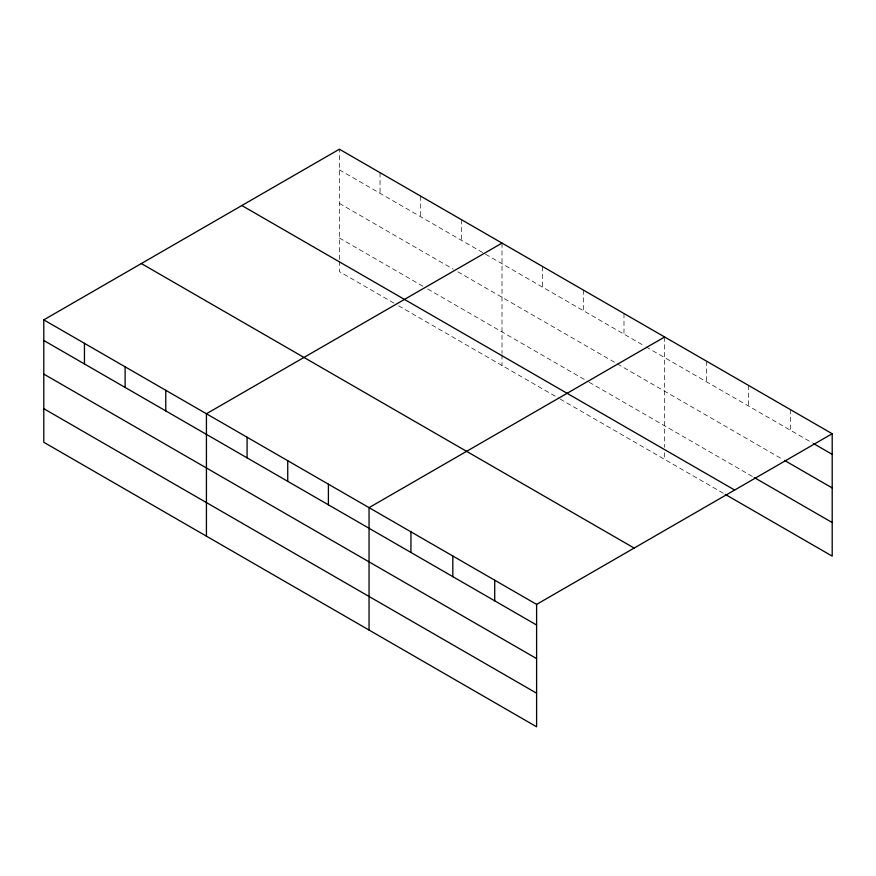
<?xml version="1.0" encoding="UTF-8"?>
<svg xmlns="http://www.w3.org/2000/svg" width="876" height="876" viewBox="0 0 876 876"><rect width="100%" height="100%" fill="white"/><g stroke="black" fill="none" stroke-linecap="round" stroke-linejoin="round"><path stroke-width="0.66" stroke-dasharray="4.38 3.29" d="M339.395 259.526L339.395 149.205M339.395 169.834L644.9 346.217M646.061 346.885L812.424 442.938M339.395 203.418L453.231 269.151M457.874 271.823L783.33 459.725M339.395 238.02L423.031 286.31M427.674 288.992L587.982 381.542M589.143 382.221L753.075 476.862M393.992 303.129L339.395 271.615L339.395 260.862M398.635 305.812L558.943 398.361M560.103 399.04L723.992 493.659M790.316 409.541L790.316 430.171M748.422 385.363L748.422 405.982M706.538 361.175L706.538 381.805M664.643 336.997L664.643 447.308M664.643 452.673L664.643 459.396M623.986 313.52L623.986 334.15M583.328 290.044L583.328 310.673M542.671 266.578L542.671 287.197M502.014 243.101L502.014 353.411M502.014 354.758L502.014 365.5M461.367 219.624L461.367 240.254M420.71 196.158L420.71 216.777M380.053 172.681L380.053 193.311"/><path stroke-width="1.31" d="M43.8 319.871L536.605 604.385L536.605 726.795L43.8 442.27L43.8 319.871L339.395 149.205L832.2 433.73L832.2 556.129L725.153 494.327M502.014 243.101L206.429 413.757L206.429 536.167M664.643 336.997L369.048 507.653L369.048 630.052M536.605 604.385L832.2 433.73M813.585 443.606L832.2 454.359M784.491 460.404L832.2 487.943M754.236 477.54L832.2 522.545M241.842 205.531L734.657 490.045M141.343 263.556L634.158 548.069M43.8 340.49L536.605 625.015M43.8 374.085L536.605 658.599M43.8 408.687L536.605 693.201M494.721 580.208L494.721 600.827M452.826 556.019L452.826 576.649M410.943 531.831L410.943 552.46M328.401 484.176L328.401 504.806M287.744 460.71L287.744 481.329M247.087 437.233L247.087 457.863M165.772 390.291L165.772 410.91M125.115 366.814L125.115 387.444M84.457 343.337L84.457 363.967"/></g></svg>
